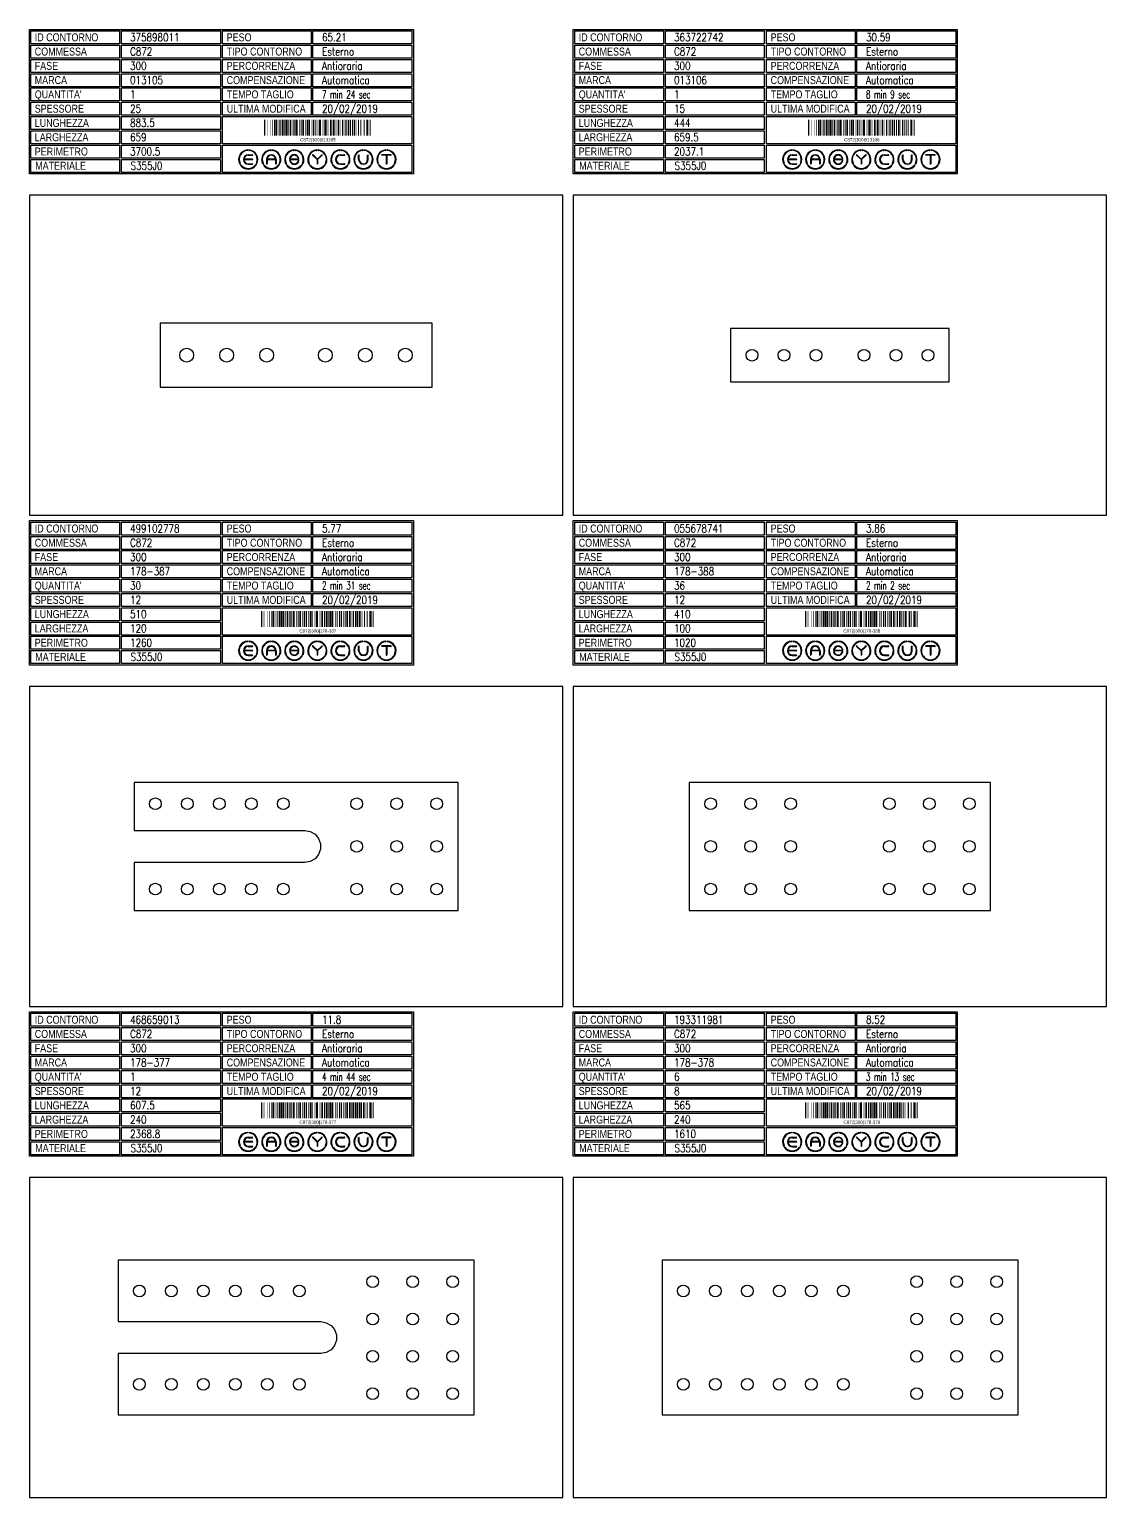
# Model space of a CAD drawing. Header units: millimetres. Extents: x 10000 to 55964, y 10000 to 31380.
# Drawn here: x 18160 to 20180, y 12602 to 15355 of the extents above; entities that cross this region are included whole.
import ezdxf
from ezdxf.enums import TextEntityAlignment as Align

# ---------------------------------------------------------------- set-up
doc = ezdxf.new("R2010")
doc.units = ezdxf.units.MM
doc.styles.add('EasyCutStyle', font='romans.shx', dxfattribs={"width": 0.8})
doc.styles.add('EasyCutStyle1', font='arial.ttf', dxfattribs={"width": 0.8})
doc.styles.get("Standard").update_dxf_attribs({"font": 'arial.ttf'})

# ---------------------------------------------------------------- blocks, each defined once
blk = doc.blocks.new('BlockShape01')
at = {"color": 253}
blk.add_lwpolyline([(0, 0), (720, 0), (720, -271), (0, -271)], close=True, dxfattribs=at)
at = {"color": 2}
for points in [[(3, -2.9), (169.3, -2.9), (169.3, -27.3), (3, -27.3)], [(3, -2.9), (169.3, -2.9), (169.3, -27.3), (3, -27.3)], [(361.9, -2.9), (528.3, -2.9), (528.3, -27.3), (361.9, -27.3)], [(3, -29.6), (169.3, -29.6), (169.3, -54), (3, -54)], [(361.9, -29.6), (528.3, -29.6), (528.3, -54), (361.9, -54)], [(3, -56.4), (169.3, -56.4), (169.3, -80.8), (3, -80.8)], [(361.9, -56.4), (528.3, -56.4), (528.3, -80.8), (361.9, -80.8)], [(3, -83.1), (169.3, -83.1), (169.3, -107.6), (3, -107.6)], [(3, -109.9), (169.3, -109.9), (169.3, -134.3), (3, -134.3)], [(361.9, -83.1), (528.3, -83.1), (528.3, -107.6), (361.9, -107.6)], [(361.9, -109.9), (528.3, -109.9), (528.3, -134.3), (361.9, -134.3)], [(3, -136.7), (169.3, -136.7), (169.3, -161.1), (3, -161.1)], [(361.9, -136.7), (528.3, -136.7), (528.3, -161.1), (361.9, -161.1)], [(3, -163.4), (169.3, -163.4), (169.3, -187.9), (3, -187.9)], [(3, -190.2), (169.3, -190.2), (169.3, -214.6), (3, -214.6)], [(3, -217), (169.3, -217), (169.3, -241.4), (3, -241.4)], [(3, -243.7), (169.3, -243.7), (169.3, -268.1), (3, -268.1)]]:
    blk.add_lwpolyline(points, close=True, dxfattribs=at)
at = {"color": 1}
for points in [[(172.7, -2.9), (358.1, -2.9), (358.1, -27.3), (172.7, -27.3)], [(531.6, -2.9), (717, -2.9), (717, -27.3), (531.6, -27.3)], [(172.7, -29.6), (358.1, -29.6), (358.1, -54), (172.7, -54)], [(531.6, -29.6), (717, -29.6), (717, -54), (531.6, -54)], [(172.7, -56.4), (358.1, -56.4), (358.1, -80.8), (172.7, -80.8)], [(531.6, -56.4), (717, -56.4), (717, -80.8), (531.6, -80.8)], [(172.7, -83.1), (358.1, -83.1), (358.1, -107.6), (172.7, -107.6)], [(172.7, -109.9), (358.1, -109.9), (358.1, -134.3), (172.7, -134.3)], [(531.6, -83.1), (717, -83.1), (717, -107.6), (531.6, -107.6)], [(531.6, -109.9), (717, -109.9), (717, -134.3), (531.6, -134.3)], [(172.7, -136.7), (358.1, -136.7), (358.1, -161.1), (172.7, -161.1)], [(531.6, -136.7), (717, -136.7), (717, -161.1), (531.6, -161.1)], [(172.7, -163.4), (358.1, -163.4), (358.1, -187.9), (172.7, -187.9)], [(361.9, -163.4), (717, -163.4), (717, -214.6), (361.9, -214.6)], [(172.7, -190.2), (358.1, -190.2), (358.1, -214.6), (172.7, -214.6)], [(172.7, -217), (358.1, -217), (358.1, -241.4), (172.7, -241.4)], [(361.9, -217), (717, -217), (717, -268.1), (361.9, -268.1)], [(172.7, -243.7), (358.1, -243.7), (358.1, -268.1), (172.7, -268.1)]]:
    blk.add_lwpolyline(points, close=True, dxfattribs=at)
at = {"color": 161, "style": 'EasyCutStyle1', "width": 0.8}
for s, p in [('ID CONTORNO', (10.1, -22.4)), ('PESO', (370, -22.4)), ('COMMESSA', (10.1, -49.1)), ('TIPO CONTORNO', (370, -49.1)), ('FASE', (10.1, -75.9)), ('PERCORRENZA', (370, -75.9)), ('MARCA', (10.1, -102.6)), ('COMPENSAZIONE', (370, -102.6)), ("QUANTITA'", (10.1, -129.4)), ('TEMPO TAGLIO', (370, -129.4)), ('SPESSORE', (10.1, -156.2)), ('ULTIMA MODIFICA', (370, -156.2)), ('LUNGHEZZA', (10.1, -182.9)), ('LARGHEZZA', (10.1, -209.7)), ('PERIMETRO', (10.1, -236.5)), ('MATERIALE', (11, -263.2))]:
    blk.add_text(s, height=15, dxfattribs=at).set_placement(p)
at = {"style": 'EasyCutStyle'}
for tag, p, width in [('IDSHAPE', (188.9, -22.4), 0.8), ('WEIGTHSHAPE', (548.8, -22.4), 0.8), ('ORDERSHAPE', (188.9, -49.1), 0.8), ('TYPESHAPE', (548.8, -49.1), 0.8), ('PHASESHAPE', (188.9, -75.9), 0.8), ('JOUSHAPE', (548.8, -75.9), 0.8), ('MKSHAPE', (188.9, -102.6), 0.8), ('COMPSHAPE', (548.8, -102.6), 0.8), ('QTASHAPE', (188.9, -129.4), 0.8), ('TIMECUTSHAPE', (548.8, -129.4), 0.65), ('TKSHAPE', (188.9, -156.2), 0.8), ('LASTMODIFYSHAPE', (548.8, -156.2), 0.8), ('LENGTHSHAPE', (188.9, -182.9), 0.8), ('HEIGHTSHAPE', (188.9, -209.7), 0.8), ('PERIMETERSHAPE', (188.9, -236.5), 0.8), ('MATSHAPE', (189.8, -263.2), 0.8)]:
    blk.add_attdef(tag, p, '', height=15, dxfattribs=dict(at, width=width))
blk = doc.blocks.new('Logo')
for color, points in [(140, [(-144.9, -7.2, -1), (-145.9, -7.6, -0.520567), (-131.2, 17.9, -1), (-131.1, 16.9, 0.520567)]), (256, [(-121.7, 0.5), (-137.5, 0.5, -0.394366), (-129.6, 7.9), (-121.7, 7.9, 1), (-121.7, 9), (-129.6, 9, 1), (-129.6, -9), (-121.7, -9, 1), (-121.7, -7.9), (-129.6, -7.9, -0.394366), (-137.5, -0.5), (-121.7, -0.5, 1)]), (140, [(-114.3, -7.2, 1), (-113.3, -7.6, 0.520567), (-128, 17.9, 0.916853), (-128.2, 16.9, 0.043377), (-128.1, 16.9, -0.520567)]), (140, [(-101.7, -7.2, -1), (-102.7, -7.6, -0.520567), (-88, 17.9, -1), (-87.9, 16.9, 0.520567)]), (140, [(-71.1, -7.2, 1), (-70.1, -7.6, 0.520567), (-84.8, 17.9, 1), (-84.9, 16.9, -0.520567)]), (140, [(-58.5, -7.2, -1), (-59.5, -7.6, -0.520567), (-44.8, 17.9, -1), (-44.7, 16.9, 0.520567)]), (256, [(-36.6, -0.5, -0.486114), (-35.5, -1.9, -0.776377), (-50.9, -2, 1), (-51.9, -2.3, 0.776377), (-34.5, -2.1, 0.486114), (-36.6, 0.5), (-49.8, 0.5, -0.486114), (-50.9, 1.9, -0.776377), (-35.5, 2, 1), (-34.5, 2.3, 0.776377), (-51.9, 2.1, 0.486114), (-49.8, -0.5)]), (140, [(-27.9, -7.2, 1), (-26.9, -7.6, 0.520567), (-41.6, 17.9, 1), (-41.7, 16.9, -0.520567)]), (140, [(-15.3, -7.2, -1), (-16.3, -7.6, -0.520567), (-1.6, 17.9, -1), (-1.5, 16.9, 0.520567)]), (256, [(0, 0.8), (-8.1, 8.8, 1), (-8.8, 8.1), (-0.5, -0.2), (-0.5, -7.9, 1), (0.5, -7.9), (0.5, -0.2), (8.8, 8.1, 1), (8.1, 8.8)]), (140, [(15.3, -7.2, 1), (16.3, -7.6, 0.520567), (1.6, 17.9, 1), (1.5, 16.9, -0.520567)]), (140, [(27.9, -7.2, -1), (26.9, -7.6, -0.520567), (41.6, 17.9, -1), (41.7, 16.9, 0.520567)]), (256, [(43.2, -9), (51.1, -9, 1), (51.1, -7.9), (43.2, -7.9, -1), (43.2, 7.9), (51.1, 7.9, 1), (51.1, 9), (43.2, 9, 1)]), (140, [(58.5, -7.2, 1), (59.5, -7.6, 0.520567), (44.8, 17.9, 1), (44.7, 16.9, -0.520567)]), (140, [(71.1, -7.2, -1), (70.1, -7.6, -0.520567), (84.8, 17.9, -1), (84.9, 16.9, 0.520567)]), (256, [(78.5, 0), (78.5, 7.9, 1), (77.4, 7.9), (77.4, 0, 1), (95.4, 0), (95.4, 7.9, 1), (94.3, 7.9), (94.3, 0, -1)]), (140, [(101.7, -7.2, 1), (102.7, -7.6, 0.520567), (88, 17.9, 1), (87.9, 16.9, -0.520567)]), (140, [(114.3, -7.2, -1), (113.3, -7.6, -0.520567), (128, 17.9, -1), (128.1, 16.9, 0.520567)]), (256, [(121.1, 9, 1), (121.1, 7.9), (129.1, 7.9), (129.1, -7.9, 1), (130.1, -7.9), (130.1, 7.9), (138.1, 7.9, 1), (138.1, 9)]), (140, [(144.9, -7.2, 1), (145.9, -7.6, 0.520567), (131.2, 17.9, 1), (131.1, 16.9, -0.520567)]), (140, [(-114.9, -10.3, 1), (-115.7, -9.7, -0.520567), (-143.5, -9.7, 1), (-144.3, -10.3, 0.520567)]), (140, [(-71.7, -10.3, 1), (-72.5, -9.7, -0.520567), (-100.3, -9.7, 1), (-101.1, -10.3, 0.520567)]), (140, [(-28.5, -10.3, 1), (-29.3, -9.7, -0.520567), (-57.1, -9.7, 1), (-57.9, -10.3, 0.520567)]), (140, [(14.7, -10.3, 1), (13.9, -9.7, -0.520567), (-13.9, -9.7, 1), (-14.7, -10.3, 0.520567)]), (140, [(57.9, -10.3, 1), (57.1, -9.7, -0.520567), (29.3, -9.7, 1), (28.5, -10.3, 0.520567)]), (140, [(101.1, -10.3, 1), (100.3, -9.7, -0.520567), (72.5, -9.7, 1), (71.7, -10.3, 0.520567)]), (140, [(144.3, -10.3, 1), (143.5, -9.7, -0.520567), (115.7, -9.7, 1), (114.9, -10.3, 0.520567)])]:
    blk.add_hatch(color=color).paths.add_polyline_path(points)
h = blk.add_hatch(color=256)
h.paths.add_polyline_path([(-78.5, -0.5), (-78.5, -7.9, 1), (-77.4, -7.9), (-77.4, 0, 1), (-95.4, 0), (-95.4, -7.9, 1), (-94.3, -7.9), (-94.3, -0.5)])
h.paths.add_polyline_path([(-94.3, 0.5, -0.933992), (-78.5, 0.5)], flags=16)
for p, q in [((-121.7, 0.5), (-137.5, 0.5)), ((-129.6, 9), (-121.7, 9)), ((-129.6, 7.9), (-121.7, 7.9)), ((-95.4, 0), (-95.4, -7.9)), ((-78.5, 0.5), (-94.3, 0.5)), ((-77.4, 0), (-77.4, -7.9)), ((-36.6, 0.5), (-49.8, 0.5)), ((-0.5, -0.2), (-8.8, 8.1)), ((0, 0.8), (-8.1, 8.8)), ((0, 0.8), (8.1, 8.8)), ((0.5, -0.2), (8.8, 8.1)), ((43.2, 9), (51.1, 9)), ((43.2, 7.9), (51.1, 7.9)), ((77.4, 0), (77.4, 7.9)), ((78.5, 0), (78.5, 7.9)), ((94.3, 0), (94.3, 7.9)), ((95.4, 0), (95.4, 7.9)), ((138.1, 9), (121.1, 9)), ((129.1, 7.9), (121.1, 7.9)), ((129.1, 7.9), (129.1, -7.9)), ((130.1, 7.9), (130.1, -7.9)), ((138.1, 7.9), (130.1, 7.9)), ((-121.7, -0.5), (-137.5, -0.5)), ((-129.6, -7.9), (-121.7, -7.9)), ((-129.6, -9), (-121.7, -9)), ((-94.3, -0.5), (-94.3, -7.9)), ((-78.5, -0.5), (-94.3, -0.5)), ((-78.5, -0.5), (-78.5, -7.9)), ((-36.6, -0.5), (-49.8, -0.5)), ((-0.5, -0.2), (-0.5, -7.9)), ((0.5, -0.2), (0.5, -7.9)), ((43.2, -7.9), (51.1, -7.9)), ((43.2, -9), (51.1, -9))]:
    blk.add_line(p, q)
at = {"color": 140}
for centre, radius, start, end in [((-129.6, 0), 18, 95, 205), ((-129.6, 0), 16.9, 95, 205), ((-131.1, 17.4), 0.54, 275, 95), ((-128.1, 17.4), 0.54, 85, 265), ((-129.6, 0), 16.9, 335, 85), ((-129.6, 0), 18, 335, 85), ((-86.4, 0), 18, 95, 205), ((-86.4, 0), 16.9, 95, 205), ((-87.9, 17.4), 0.54, 275, 95), ((-84.9, 17.4), 0.54, 85, 265), ((-86.4, 0), 16.9, 335, 85), ((-86.4, 0), 18, 335, 85), ((-43.2, 0), 18, 95, 205), ((-43.2, 0), 16.9, 95, 205), ((-44.7, 17.4), 0.54, 275, 95), ((-41.7, 17.4), 0.54, 85, 265), ((-43.2, 0), 16.9, 335, 85), ((-43.2, 0), 18, 335, 85), ((0, 0), 18, 95, 205), ((0, 0), 16.9, 95, 205), ((-1.5, 17.4), 0.54, 275, 95), ((1.5, 17.4), 0.54, 85, 265), ((0, 0), 16.9, 335, 85), ((0, 0), 18, 335, 85), ((43.2, 0), 18, 95, 205), ((43.2, 0), 16.9, 95, 205), ((41.7, 17.4), 0.54, 275, 95), ((44.7, 17.4), 0.54, 85, 265), ((43.2, 0), 16.9, 335, 85), ((43.2, 0), 18, 335, 85), ((86.4, 0), 18, 95, 205), ((86.4, 0), 16.9, 95, 205), ((84.9, 17.4), 0.54, 275, 95), ((87.9, 17.4), 0.54, 85, 265), ((86.4, 0), 16.9, 335, 85), ((86.4, 0), 18, 335, 85), ((129.6, 0), 18, 95, 205), ((129.6, 0), 16.9, 95, 205), ((128.1, 17.4), 0.54, 275, 95), ((131.1, 17.4), 0.54, 85, 265), ((129.6, 0), 16.9, 335, 85), ((129.6, 0), 18, 335, 85), ((-145.4, -7.4), 0.54, 205, 25), ((-143.9, -10), 0.54, 35, 215), ((-129.6, 0), 18, 215, 325), ((-129.6, 0), 16.9, 215, 325), ((-115.3, -10), 0.54, 325, 145), ((-113.8, -7.4), 0.54, 155, 335), ((-102.2, -7.4), 0.54, 205, 25), ((-100.7, -10), 0.54, 35, 215), ((-86.4, 0), 18, 215, 325), ((-86.4, 0), 16.9, 215, 325), ((-72.1, -10), 0.54, 325, 145), ((-70.6, -7.4), 0.54, 155, 335), ((-59, -7.4), 0.54, 205, 25), ((-57.5, -10), 0.54, 35, 215), ((-43.2, 0), 18, 215, 325), ((-43.2, 0), 16.9, 215, 325), ((-28.9, -10), 0.54, 325, 145), ((-27.4, -7.4), 0.54, 155, 335), ((-15.8, -7.4), 0.54, 205, 25), ((-14.3, -10), 0.54, 35, 215), ((0, 0), 18, 215, 325), ((0, 0), 16.9, 215, 325), ((14.3, -10), 0.54, 325, 145), ((15.8, -7.4), 0.54, 155, 335), ((27.4, -7.4), 0.54, 205, 25), ((28.9, -10), 0.54, 35, 215), ((43.2, 0), 18, 215, 325), ((43.2, 0), 16.9, 215, 325), ((57.5, -10), 0.54, 325, 145), ((59, -7.4), 0.54, 155, 335), ((70.6, -7.4), 0.54, 205, 25), ((72.1, -10), 0.54, 35, 215), ((86.4, 0), 18, 215, 325), ((86.4, 0), 16.9, 215, 325), ((100.7, -10), 0.54, 325, 145), ((102.2, -7.4), 0.54, 155, 335), ((113.8, -7.4), 0.54, 205, 25), ((115.3, -10), 0.54, 35, 215), ((129.6, 0), 18, 215, 325), ((129.6, 0), 16.9, 215, 325), ((143.9, -10), 0.54, 325, 145), ((145.4, -7.4), 0.54, 155, 335)]:
    blk.add_arc(centre, radius, start, end, dxfattribs=at)
for centre, radius, start, end in [((-129.6, 0), 9, 90, 270), ((-129.6, 0), 7.92, 90, 176.0904), ((-121.7, 8.5), 0.54, 270, 90), ((-121.7, 0), 0.54, 270, 90), ((-86.4, 0), 9, 0, 180), ((-86.4, 0), 7.92, 3.9096, 176.0904), ((-49.8, 1.6), 2.16, 166.2998, 270), ((-43.2, 0), 9, 15, 166.2998), ((-43.2, 0), 7.92, 15, 166.2998), ((-49.8, 1.6), 1.08, 166.2998, 270), ((-36.6, -1.6), 2.16, 346.2998, 90), ((-35, 2.2), 0.54, 195, 15), ((-8.5, 8.5), 0.54, 45, 225), ((8.5, 8.5), 0.54, 315, 135), ((43.2, 0), 9, 90, 270), ((43.2, 0), 7.92, 90, 270), ((51.1, 8.5), 0.54, 270, 90), ((77.9, 7.9), 0.54, 0, 180), ((86.4, 0), 9, 180, 0), ((86.4, 0), 7.92, 180, 0), ((94.9, 7.9), 0.54, 0, 180), ((121.1, 8.5), 0.54, 90, 270), ((138.1, 8.5), 0.54, 270, 90), ((-129.6, 0), 7.92, 183.9096, 270), ((-121.7, -8.5), 0.54, 270, 90), ((-94.9, -7.9), 0.54, 180, 0), ((-77.9, -7.9), 0.54, 180, 0), ((-51.4, -2.2), 0.54, 15, 195), ((-43.2, 0), 9, 195, 346.2998), ((-43.2, 0), 7.92, 195, 346.2998), ((-36.6, -1.6), 1.08, 346.2998, 90), ((0, -7.9), 0.54, 180, 0), ((51.1, -8.5), 0.54, 270, 90), ((129.6, -7.9), 0.54, 180, 0)]:
    blk.add_arc(centre, radius, start, end)
blk = doc.blocks.new('468659013_128', base_point=(343.75, -400))
at = {"linetype": 'Continuous'}
for points, const_width in [([(344.75, -400), (344.75, -370)], 2), ([(347.25, -400), (347.25, -370)], 1), ([(350.25, -400), (350.25, -370)], 1), ([(355.25, -400), (355.25, -370)], 1), ([(359.25, -400), (359.25, -370)], 1), ([(363.75, -400), (363.75, -370)], 2), ([(367.25, -400), (367.25, -370)], 3), ([(370.25, -400), (370.25, -370)], 1), ([(373.75, -400), (373.75, -370)], 2), ([(378.25, -400), (378.25, -370)], 3), ([(381.75, -400), (381.75, -370)], 2), ([(385.25, -400), (385.25, -370)], 3), ([(388.75, -400), (388.75, -370)], 2), ([(393.25, -400), (393.25, -370)], 3), ([(397.25, -400), (397.25, -370)], 1), ([(399.25, -400), (399.25, -370)], 1), ([(401.25, -400), (401.25, -370)], 1), ([(404.75, -400), (404.75, -370)], 4), ([(410.75, -400), (410.75, -370)], 2), ([(414.25, -400), (414.25, -370)], 1), ([(417.25, -400), (417.25, -370)], 3), ([(421.25, -400), (421.25, -370)], 1), ([(425.25, -400), (425.25, -370)], 3), ([(428.75, -400), (428.75, -370)], 2), ([(432.25, -400), (432.25, -370)], 1), ([(436.25, -400), (436.25, -370)], 3), ([(439.75, -400), (439.75, -370)], 2), ([(443.25, -400), (443.25, -370)], 1), ([(445.25, -400), (445.25, -370)], 1), ([(448.75, -400), (448.75, -370)], 4), ([(454.25, -400), (454.25, -370)], 1), ([(458.25, -400), (458.25, -370)], 3), ([(462.75, -400), (462.75, -370)], 2), ([(466.25, -400), (466.25, -370)], 3), ([(469.75, -400), (469.75, -370)], 2), ([(473.25, -400), (473.25, -370)], 3), ([(477.25, -400), (477.25, -370)], 3), ([(480.25, -400), (480.25, -370)], 1), ([(483.75, -400), (483.75, -370)], 2), ([(487.25, -400), (487.25, -370)], 1), ([(490.75, -400), (490.75, -370)], 2), ([(494.25, -400), (494.25, -370)], 3), ([(498.75, -400), (498.75, -370)], 2), ([(502.25, -400), (502.25, -370)], 1), ([(505.25, -400), (505.25, -370)], 3), ([(510.25, -400), (510.25, -370)], 3), ([(513.75, -400), (513.75, -370)], 2), ([(517.25, -400), (517.25, -370)], 3), ([(521.25, -400), (521.25, -370)], 3), ([(524.75, -400), (524.75, -370)], 2), ([(528.25, -400), (528.25, -370)], 3), ([(531.75, -400), (531.75, -370)], 2), ([(536.25, -400), (536.25, -370)], 3), ([(540.25, -400), (540.25, -370)], 1), ([(542.75, -400), (542.75, -370)], 2), ([(548.25, -400), (548.25, -370)], 3), ([(551.25, -400), (551.25, -370)], 1), ([(553.75, -400), (553.75, -370)], 2)]:
    blk.add_lwpolyline(points, dxfattribs=dict(at, const_width=const_width))
blk.add_text('C872|300|178-377', height=6).set_placement((450.25, -410.5), align=Align.CENTER)
blk = doc.blocks.new('193311981_128', base_point=(322.5, -400))
at = {"linetype": 'Continuous'}
for points, const_width in [([(323.5, -400), (323.5, -370)], 2), ([(326, -400), (326, -370)], 1), ([(329, -400), (329, -370)], 1), ([(334, -400), (334, -370)], 1), ([(338, -400), (338, -370)], 1), ([(342.5, -400), (342.5, -370)], 2), ([(346, -400), (346, -370)], 3), ([(349, -400), (349, -370)], 1), ([(352.5, -400), (352.5, -370)], 2), ([(357, -400), (357, -370)], 3), ([(360.5, -400), (360.5, -370)], 2), ([(364, -400), (364, -370)], 3), ([(367.5, -400), (367.5, -370)], 2), ([(372, -400), (372, -370)], 3), ([(376, -400), (376, -370)], 1), ([(378, -400), (378, -370)], 1), ([(380, -400), (380, -370)], 1), ([(383.5, -400), (383.5, -370)], 4), ([(389.5, -400), (389.5, -370)], 2), ([(393, -400), (393, -370)], 1), ([(396, -400), (396, -370)], 3), ([(400, -400), (400, -370)], 1), ([(404, -400), (404, -370)], 3), ([(407.5, -400), (407.5, -370)], 2), ([(411, -400), (411, -370)], 1), ([(415, -400), (415, -370)], 3), ([(418.5, -400), (418.5, -370)], 2), ([(422, -400), (422, -370)], 1), ([(424, -400), (424, -370)], 1), ([(427.5, -400), (427.5, -370)], 4), ([(433, -400), (433, -370)], 1), ([(437, -400), (437, -370)], 3), ([(441.5, -400), (441.5, -370)], 2), ([(445, -400), (445, -370)], 3), ([(448.5, -400), (448.5, -370)], 2), ([(452, -400), (452, -370)], 3), ([(456, -400), (456, -370)], 3), ([(459, -400), (459, -370)], 1), ([(462.5, -400), (462.5, -370)], 2), ([(466, -400), (466, -370)], 1), ([(469.5, -400), (469.5, -370)], 2), ([(473, -400), (473, -370)], 3), ([(477.5, -400), (477.5, -370)], 2), ([(481, -400), (481, -370)], 1), ([(484, -400), (484, -370)], 3), ([(489, -400), (489, -370)], 3), ([(492.5, -400), (492.5, -370)], 2), ([(496, -400), (496, -370)], 3), ([(500, -400), (500, -370)], 3), ([(503, -400), (503, -370)], 1), ([(506.5, -400), (506.5, -370)], 2), ([(510, -400), (510, -370)], 1), ([(514, -400), (514, -370)], 1), ([(516.5, -400), (516.5, -370)], 2), ([(521.5, -400), (521.5, -370)], 2), ([(527, -400), (527, -370)], 3), ([(530, -400), (530, -370)], 1), ([(532.5, -400), (532.5, -370)], 2)]:
    blk.add_lwpolyline(points, dxfattribs=dict(at, const_width=const_width))
blk.add_text('C872|300|178-378', height=6).set_placement((429, -410.5), align=Align.CENTER)
blk = doc.blocks.new('499102778_128', base_point=(295, -460))
at = {"linetype": 'Continuous'}
for points, const_width in [([(296, -460), (296, -430)], 2), ([(298.5, -460), (298.5, -430)], 1), ([(301.5, -460), (301.5, -430)], 1), ([(306.5, -460), (306.5, -430)], 1), ([(310.5, -460), (310.5, -430)], 1), ([(315, -460), (315, -430)], 2), ([(318.5, -460), (318.5, -430)], 3), ([(321.5, -460), (321.5, -430)], 1), ([(325, -460), (325, -430)], 2), ([(329.5, -460), (329.5, -430)], 3), ([(333, -460), (333, -430)], 2), ([(336.5, -460), (336.5, -430)], 3), ([(340, -460), (340, -430)], 2), ([(344.5, -460), (344.5, -430)], 3), ([(348.5, -460), (348.5, -430)], 1), ([(350.5, -460), (350.5, -430)], 1), ([(352.5, -460), (352.5, -430)], 1), ([(356, -460), (356, -430)], 4), ([(362, -460), (362, -430)], 2), ([(365.5, -460), (365.5, -430)], 1), ([(368.5, -460), (368.5, -430)], 3), ([(372.5, -460), (372.5, -430)], 1), ([(376.5, -460), (376.5, -430)], 3), ([(380, -460), (380, -430)], 2), ([(383.5, -460), (383.5, -430)], 1), ([(387.5, -460), (387.5, -430)], 3), ([(391, -460), (391, -430)], 2), ([(394.5, -460), (394.5, -430)], 1), ([(396.5, -460), (396.5, -430)], 1), ([(400, -460), (400, -430)], 4), ([(405.5, -460), (405.5, -430)], 1), ([(409.5, -460), (409.5, -430)], 3), ([(414, -460), (414, -430)], 2), ([(417.5, -460), (417.5, -430)], 3), ([(421, -460), (421, -430)], 2), ([(424.5, -460), (424.5, -430)], 3), ([(428.5, -460), (428.5, -430)], 3), ([(431.5, -460), (431.5, -430)], 1), ([(435, -460), (435, -430)], 2), ([(438.5, -460), (438.5, -430)], 1), ([(442, -460), (442, -430)], 2), ([(445.5, -460), (445.5, -430)], 3), ([(450, -460), (450, -430)], 2), ([(453.5, -460), (453.5, -430)], 1), ([(456.5, -460), (456.5, -430)], 3), ([(461.5, -460), (461.5, -430)], 3), ([(464.5, -460), (464.5, -430)], 1), ([(468, -460), (468, -430)], 2), ([(472.5, -460), (472.5, -430)], 3), ([(476, -460), (476, -430)], 2), ([(479.5, -460), (479.5, -430)], 3), ([(482.5, -460), (482.5, -430)], 1), ([(484.5, -460), (484.5, -430)], 1), ([(489, -460), (489, -430)], 2), ([(494, -460), (494, -430)], 2), ([(499.5, -460), (499.5, -430)], 3), ([(502.5, -460), (502.5, -430)], 1), ([(505, -460), (505, -430)], 2)]:
    blk.add_lwpolyline(points, dxfattribs=dict(at, const_width=const_width))
blk.add_text('C872|300|178-387', height=6).set_placement((401.5, -470.5), align=Align.CENTER)
blk = doc.blocks.new('055678741_128', base_point=(245, -470))
at = {"linetype": 'Continuous'}
for points, const_width in [([(246, -470), (246, -440)], 2), ([(248.5, -470), (248.5, -440)], 1), ([(251.5, -470), (251.5, -440)], 1), ([(256.5, -470), (256.5, -440)], 1), ([(260.5, -470), (260.5, -440)], 1), ([(265, -470), (265, -440)], 2), ([(268.5, -470), (268.5, -440)], 3), ([(271.5, -470), (271.5, -440)], 1), ([(275, -470), (275, -440)], 2), ([(279.5, -470), (279.5, -440)], 3), ([(283, -470), (283, -440)], 2), ([(286.5, -470), (286.5, -440)], 3), ([(290, -470), (290, -440)], 2), ([(294.5, -470), (294.5, -440)], 3), ([(298.5, -470), (298.5, -440)], 1), ([(300.5, -470), (300.5, -440)], 1), ([(302.5, -470), (302.5, -440)], 1), ([(306, -470), (306, -440)], 4), ([(312, -470), (312, -440)], 2), ([(315.5, -470), (315.5, -440)], 1), ([(318.5, -470), (318.5, -440)], 3), ([(322.5, -470), (322.5, -440)], 1), ([(326.5, -470), (326.5, -440)], 3), ([(330, -470), (330, -440)], 2), ([(333.5, -470), (333.5, -440)], 1), ([(337.5, -470), (337.5, -440)], 3), ([(341, -470), (341, -440)], 2), ([(344.5, -470), (344.5, -440)], 1), ([(346.5, -470), (346.5, -440)], 1), ([(350, -470), (350, -440)], 4), ([(355.5, -470), (355.5, -440)], 1), ([(359.5, -470), (359.5, -440)], 3), ([(364, -470), (364, -440)], 2), ([(367.5, -470), (367.5, -440)], 3), ([(371, -470), (371, -440)], 2), ([(374.5, -470), (374.5, -440)], 3), ([(378.5, -470), (378.5, -440)], 3), ([(381.5, -470), (381.5, -440)], 1), ([(385, -470), (385, -440)], 2), ([(388.5, -470), (388.5, -440)], 1), ([(392, -470), (392, -440)], 2), ([(395.5, -470), (395.5, -440)], 3), ([(400, -470), (400, -440)], 2), ([(403.5, -470), (403.5, -440)], 1), ([(406.5, -470), (406.5, -440)], 3), ([(411.5, -470), (411.5, -440)], 3), ([(414.5, -470), (414.5, -440)], 1), ([(418, -470), (418, -440)], 2), ([(422.5, -470), (422.5, -440)], 3), ([(425.5, -470), (425.5, -440)], 1), ([(429, -470), (429, -440)], 2), ([(433, -470), (433, -440)], 2), ([(435.5, -470), (435.5, -440)], 1), ([(440.5, -470), (440.5, -440)], 3), ([(444, -470), (444, -440)], 2), ([(449.5, -470), (449.5, -440)], 3), ([(452.5, -470), (452.5, -440)], 1), ([(455, -470), (455, -440)], 2)]:
    blk.add_lwpolyline(points, dxfattribs=dict(at, const_width=const_width))
blk.add_text('C872|300|178-388', height=6).set_placement((351.5, -480.5), align=Align.CENTER)
blk = doc.blocks.new('375898011_128', base_point=(481.75, -390.5))
at = {"linetype": 'Continuous'}
for points, const_width in [([(482.75, -390.5), (482.75, -360.5)], 2), ([(485.25, -390.5), (485.25, -360.5)], 1), ([(488.25, -390.5), (488.25, -360.5)], 1), ([(493.25, -390.5), (493.25, -360.5)], 1), ([(497.25, -390.5), (497.25, -360.5)], 1), ([(501.75, -390.5), (501.75, -360.5)], 2), ([(505.25, -390.5), (505.25, -360.5)], 3), ([(508.25, -390.5), (508.25, -360.5)], 1), ([(511.75, -390.5), (511.75, -360.5)], 2), ([(516.25, -390.5), (516.25, -360.5)], 3), ([(519.75, -390.5), (519.75, -360.5)], 2), ([(523.25, -390.5), (523.25, -360.5)], 3), ([(526.75, -390.5), (526.75, -360.5)], 2), ([(531.25, -390.5), (531.25, -360.5)], 3), ([(535.25, -390.5), (535.25, -360.5)], 1), ([(537.25, -390.5), (537.25, -360.5)], 1), ([(539.25, -390.5), (539.25, -360.5)], 1), ([(542.75, -390.5), (542.75, -360.5)], 4), ([(548.75, -390.5), (548.75, -360.5)], 2), ([(552.25, -390.5), (552.25, -360.5)], 1), ([(555.25, -390.5), (555.25, -360.5)], 3), ([(559.25, -390.5), (559.25, -360.5)], 1), ([(563.25, -390.5), (563.25, -360.5)], 3), ([(566.75, -390.5), (566.75, -360.5)], 2), ([(570.25, -390.5), (570.25, -360.5)], 1), ([(574.25, -390.5), (574.25, -360.5)], 3), ([(577.75, -390.5), (577.75, -360.5)], 2), ([(581.25, -390.5), (581.25, -360.5)], 1), ([(583.25, -390.5), (583.25, -360.5)], 1), ([(586.75, -390.5), (586.75, -360.5)], 4), ([(592.25, -390.5), (592.25, -360.5)], 1), ([(596.25, -390.5), (596.25, -360.5)], 3), ([(599.75, -390.5), (599.75, -360.5)], 2), ([(603.25, -390.5), (603.25, -360.5)], 1), ([(607.25, -390.5), (607.25, -360.5)], 3), ([(611.75, -390.5), (611.75, -360.5)], 2), ([(614.75, -390.5), (614.75, -360.5)], 2), ([(618.25, -390.5), (618.25, -360.5)], 1), ([(621.25, -390.5), (621.25, -360.5)], 3), ([(625.25, -390.5), (625.25, -360.5)], 1), ([(629.25, -390.5), (629.25, -360.5)], 3), ([(633.75, -390.5), (633.75, -360.5)], 2), ([(636.25, -390.5), (636.25, -360.5)], 1), ([(640.25, -390.5), (640.25, -360.5)], 3), ([(643.75, -390.5), (643.75, -360.5)], 2), ([(647.75, -390.5), (647.75, -360.5)], 2), ([(651.25, -390.5), (651.25, -360.5)], 3), ([(655.25, -390.5), (655.25, -360.5)], 1), ([(658.75, -390.5), (658.75, -360.5)], 2), ([(662.25, -390.5), (662.25, -360.5)], 1), ([(665.25, -390.5), (665.25, -360.5)], 1), ([(669.75, -390.5), (669.75, -360.5)], 2), ([(675.25, -390.5), (675.25, -360.5)], 3), ([(678.25, -390.5), (678.25, -360.5)], 1), ([(680.75, -390.5), (680.75, -360.5)], 2)]:
    blk.add_lwpolyline(points, dxfattribs=dict(at, const_width=const_width))
blk.add_text('C872|300|013105', height=6).set_placement((582.75, -401), align=Align.CENTER)
blk = doc.blocks.new('363722742_128', base_point=(262, -390.25))
at = {"linetype": 'Continuous'}
for points, const_width in [([(263, -390.25), (263, -360.25)], 2), ([(265.5, -390.25), (265.5, -360.25)], 1), ([(268.5, -390.25), (268.5, -360.25)], 1), ([(273.5, -390.25), (273.5, -360.25)], 1), ([(277.5, -390.25), (277.5, -360.25)], 1), ([(282, -390.25), (282, -360.25)], 2), ([(285.5, -390.25), (285.5, -360.25)], 3), ([(288.5, -390.25), (288.5, -360.25)], 1), ([(292, -390.25), (292, -360.25)], 2), ([(296.5, -390.25), (296.5, -360.25)], 3), ([(300, -390.25), (300, -360.25)], 2), ([(303.5, -390.25), (303.5, -360.25)], 3), ([(307, -390.25), (307, -360.25)], 2), ([(311.5, -390.25), (311.5, -360.25)], 3), ([(315.5, -390.25), (315.5, -360.25)], 1), ([(317.5, -390.25), (317.5, -360.25)], 1), ([(319.5, -390.25), (319.5, -360.25)], 1), ([(323, -390.25), (323, -360.25)], 4), ([(329, -390.25), (329, -360.25)], 2), ([(332.5, -390.25), (332.5, -360.25)], 1), ([(335.5, -390.25), (335.5, -360.25)], 3), ([(339.5, -390.25), (339.5, -360.25)], 1), ([(343.5, -390.25), (343.5, -360.25)], 3), ([(347, -390.25), (347, -360.25)], 2), ([(350.5, -390.25), (350.5, -360.25)], 1), ([(354.5, -390.25), (354.5, -360.25)], 3), ([(358, -390.25), (358, -360.25)], 2), ([(361.5, -390.25), (361.5, -360.25)], 1), ([(363.5, -390.25), (363.5, -360.25)], 1), ([(367, -390.25), (367, -360.25)], 4), ([(372.5, -390.25), (372.5, -360.25)], 1), ([(376.5, -390.25), (376.5, -360.25)], 3), ([(380, -390.25), (380, -360.25)], 2), ([(383.5, -390.25), (383.5, -360.25)], 1), ([(387.5, -390.25), (387.5, -360.25)], 3), ([(392, -390.25), (392, -360.25)], 2), ([(395, -390.25), (395, -360.25)], 2), ([(398.5, -390.25), (398.5, -360.25)], 1), ([(401.5, -390.25), (401.5, -360.25)], 3), ([(405.5, -390.25), (405.5, -360.25)], 1), ([(409.5, -390.25), (409.5, -360.25)], 3), ([(414, -390.25), (414, -360.25)], 2), ([(416.5, -390.25), (416.5, -360.25)], 1), ([(420.5, -390.25), (420.5, -360.25)], 3), ([(424, -390.25), (424, -360.25)], 2), ([(428, -390.25), (428, -360.25)], 2), ([(432.5, -390.25), (432.5, -360.25)], 3), ([(435.5, -390.25), (435.5, -360.25)], 1), ([(439.5, -390.25), (439.5, -360.25)], 3), ([(442.5, -390.25), (442.5, -360.25)], 1), ([(446, -390.25), (446, -360.25)], 2), ([(450, -390.25), (450, -360.25)], 2), ([(455.5, -390.25), (455.5, -360.25)], 3), ([(458.5, -390.25), (458.5, -360.25)], 1), ([(461, -390.25), (461, -360.25)], 2)]:
    blk.add_lwpolyline(points, dxfattribs=dict(at, const_width=const_width))
blk.add_text('C872|300|013106', height=6).set_placement((363, -400.75), align=Align.CENTER)

msp = doc.modelspace()

# ---------------------------------------------------------------- linework, layer by layer
for p, q in [((19160, 15044), (18160, 15044)), ((18160, 15044), (18160, 14444)), ((19160, 14444), (19160, 15044)), ((20180, 15044), (19180, 15044)), ((19180, 15044), (19180, 14444)), ((20180, 14444), (20180, 15044)), ((18160, 14444), (19160, 14444)), ((19180, 14444), (20180, 14444)), ((19160, 14123), (18160, 14123)), ((18160, 14123), (18160, 13523)), ((19160, 13523), (19160, 14123)), ((20180, 14123), (19180, 14123)), ((19180, 14123), (19180, 13523)), ((20180, 13523), (20180, 14123)), ((18160, 13523), (19160, 13523)), ((19180, 13523), (20180, 13523)), ((19160, 13202), (18160, 13202)), ((18160, 13202), (18160, 12602)), ((19160, 12602), (19160, 13202)), ((20180, 13202), (19180, 13202)), ((19180, 13202), (19180, 12602)), ((20180, 12602), (20180, 13202)), ((18160, 12602), (19160, 12602)), ((19180, 12602), (20180, 12602))]:
    msp.add_line(p, q)
at = {"color": 2}
for points in [[(18405, 14684), (18915, 14684), (18915, 14804), (18405, 14804)], [(19475, 14694), (19885, 14694), (19885, 14794), (19475, 14794)], [(18356.3, 13703), (18963.8, 13703), (18963.8, 13943), (18356.3, 13943), (18356.3, 13853), (18676.3, 13853), (18686.8, 13851), (18695.8, 13846), (18702.3, 13838), (18705.8, 13828), (18705.8, 13818), (18702.3, 13808), (18695.8, 13800), (18686.8, 13795), (18676.3, 13793), (18356.3, 13793)], [(19397.5, 13703), (19962.5, 13703), (19962.5, 13943), (19397.5, 13943)], [(18326.3, 12757), (18993.8, 12757), (18993.8, 13047), (18326.3, 13047), (18326.3, 12932), (18706.3, 12932), (18716.8, 12930), (18725.8, 12925), (18732.3, 12917), (18735.8, 12907), (18735.8, 12897), (18732.3, 12887), (18725.8, 12879), (18716.8, 12874), (18706.3, 12872), (18326.3, 12872)], [(19346.3, 12757), (20013.8, 12757), (20013.8, 13047), (19346.3, 13047)]]:
    msp.add_lwpolyline(points, close=True, dxfattribs=at)
at = {"color": 4}
for centre, radius in [((18455, 14744), 13), ((18530, 14744), 13), ((18605, 14744), 13), ((18715, 14744), 13), ((18790, 14744), 13), ((18865, 14744), 13), ((19515, 14744), 11), ((19575, 14744), 11), ((19635, 14744), 11), ((19725, 14744), 11), ((19785, 14744), 11), ((19845, 14744), 11), ((18396.3, 13903), 11), ((18456.3, 13903), 11), ((18516.3, 13903), 11), ((18576.3, 13903), 11), ((18636.3, 13903), 11), ((18773.8, 13903), 11), ((18848.8, 13903), 11), ((18923.8, 13903), 11), ((19437.5, 13903), 11), ((19512.5, 13903), 11), ((19587.5, 13903), 11), ((19772.5, 13903), 11), ((19847.5, 13903), 11), ((19922.5, 13903), 11), ((18773.8, 13823), 11), ((18848.8, 13823), 11), ((18923.8, 13823), 11), ((19437.5, 13823), 11), ((19512.5, 13823), 11), ((19587.5, 13823), 11), ((19772.5, 13823), 11), ((19847.5, 13823), 11), ((19922.5, 13823), 11), ((18396.3, 13743), 11), ((18456.3, 13743), 11), ((18516.3, 13743), 11), ((18576.3, 13743), 11), ((18636.3, 13743), 11), ((18773.8, 13743), 11), ((18848.8, 13743), 11), ((18923.8, 13743), 11), ((19437.5, 13743), 11), ((19512.5, 13743), 11), ((19587.5, 13743), 11), ((19772.5, 13743), 11), ((19847.5, 13743), 11), ((19922.5, 13743), 11), ((18366.3, 12989.5), 11), ((18426.3, 12989.5), 11), ((18486.3, 12989.5), 11), ((18546.3, 12989.5), 11), ((18606.3, 12989.5), 11), ((18666.3, 12989.5), 11), ((18803.8, 13007), 11), ((18878.8, 13007), 11), ((18953.8, 13007), 11), ((19386.3, 12989.5), 11), ((19446.3, 12989.5), 11), ((19506.3, 12989.5), 11), ((19566.3, 12989.5), 11), ((19626.3, 12989.5), 11), ((19686.3, 12989.5), 11), ((19823.8, 13007), 11), ((19898.8, 13007), 11), ((19973.8, 13007), 11), ((18803.8, 12937), 11), ((18878.8, 12937), 11), ((18953.8, 12937), 11), ((19823.8, 12937), 11), ((19898.8, 12937), 11), ((19973.8, 12937), 11), ((18803.8, 12867), 11), ((18878.8, 12867), 11), ((18953.8, 12867), 11), ((19823.8, 12867), 11), ((19898.8, 12867), 11), ((19973.8, 12867), 11), ((18366.3, 12814.5), 11), ((18426.3, 12814.5), 11), ((18486.3, 12814.5), 11), ((18546.3, 12814.5), 11), ((18606.3, 12814.5), 11), ((18666.3, 12814.5), 11), ((18803.8, 12797), 11), ((18878.8, 12797), 11), ((18953.8, 12797), 11), ((19386.3, 12814.5), 11), ((19446.3, 12814.5), 11), ((19506.3, 12814.5), 11), ((19566.3, 12814.5), 11), ((19626.3, 12814.5), 11), ((19686.3, 12814.5), 11), ((19823.8, 12797), 11), ((19898.8, 12797), 11), ((19973.8, 12797), 11)]:
    msp.add_circle(centre, radius, dxfattribs=at)

# ---------------------------------------------------------------- block references
for p, values in [((18160, 15355), {'IDSHAPE': '375898011', 'ORDERSHAPE': 'C872', 'PHASESHAPE': '300', 'MKSHAPE': '013105', 'TKSHAPE': '25', 'LENGTHSHAPE': '883.5', 'HEIGHTSHAPE': '659', 'MATSHAPE': 'S355J0', 'LASTMODIFYSHAPE': '20/02/2019', 'PERIMETERSHAPE': '3700.5', 'WEIGTHSHAPE': '65.21', 'TYPESHAPE': 'Esterno', 'JOUSHAPE': 'Antioraria', 'COMPSHAPE': 'Automatica', 'TIMECUTSHAPE': '7 min 24 sec', 'QTASHAPE': '1'}), ((19180, 15355), {'IDSHAPE': '363722742', 'ORDERSHAPE': 'C872', 'PHASESHAPE': '300', 'MKSHAPE': '013106', 'TKSHAPE': '15', 'LENGTHSHAPE': '444', 'HEIGHTSHAPE': '659.5', 'MATSHAPE': 'S355J0', 'LASTMODIFYSHAPE': '20/02/2019', 'PERIMETERSHAPE': '2037.1', 'WEIGTHSHAPE': '30.59', 'TYPESHAPE': 'Esterno', 'JOUSHAPE': 'Antioraria', 'COMPSHAPE': 'Automatica', 'TIMECUTSHAPE': '8 min 9 sec', 'QTASHAPE': '1'}), ((18160, 14434), {'IDSHAPE': '499102778', 'ORDERSHAPE': 'C872', 'PHASESHAPE': '300', 'MKSHAPE': '178-387', 'TKSHAPE': '12', 'LENGTHSHAPE': '510', 'HEIGHTSHAPE': '120', 'MATSHAPE': 'S355J0', 'LASTMODIFYSHAPE': '20/02/2019', 'PERIMETERSHAPE': '1260', 'WEIGTHSHAPE': '5.77', 'TYPESHAPE': 'Esterno', 'JOUSHAPE': 'Antioraria', 'COMPSHAPE': 'Automatica', 'TIMECUTSHAPE': '2 min 31 sec', 'QTASHAPE': '30'}), ((19180, 14434), {'IDSHAPE': '055678741', 'ORDERSHAPE': 'C872', 'PHASESHAPE': '300', 'MKSHAPE': '178-388', 'TKSHAPE': '12', 'LENGTHSHAPE': '410', 'HEIGHTSHAPE': '100', 'MATSHAPE': 'S355J0', 'LASTMODIFYSHAPE': '20/02/2019', 'PERIMETERSHAPE': '1020', 'WEIGTHSHAPE': '3.86', 'TYPESHAPE': 'Esterno', 'JOUSHAPE': 'Antioraria', 'COMPSHAPE': 'Automatica', 'TIMECUTSHAPE': '2 min 2 sec', 'QTASHAPE': '36'}), ((18160, 13513), {'IDSHAPE': '468659013', 'ORDERSHAPE': 'C872', 'PHASESHAPE': '300', 'MKSHAPE': '178-377', 'TKSHAPE': '12', 'LENGTHSHAPE': '607.5', 'HEIGHTSHAPE': '240', 'MATSHAPE': 'S355J0', 'LASTMODIFYSHAPE': '20/02/2019', 'PERIMETERSHAPE': '2368.8', 'WEIGTHSHAPE': '11.8', 'TYPESHAPE': 'Esterno', 'JOUSHAPE': 'Antioraria', 'COMPSHAPE': 'Automatica', 'TIMECUTSHAPE': '4 min 44 sec', 'QTASHAPE': '1'}), ((19180, 13513), {'IDSHAPE': '193311981', 'ORDERSHAPE': 'C872', 'PHASESHAPE': '300', 'MKSHAPE': '178-378', 'TKSHAPE': '8', 'LENGTHSHAPE': '565', 'HEIGHTSHAPE': '240', 'MATSHAPE': 'S355J0', 'LASTMODIFYSHAPE': '20/02/2019', 'PERIMETERSHAPE': '1610', 'WEIGTHSHAPE': '8.52', 'TYPESHAPE': 'Esterno', 'JOUSHAPE': 'Antioraria', 'COMPSHAPE': 'Automatica', 'TIMECUTSHAPE': '3 min 13 sec', 'QTASHAPE': '6'})]:
    msp.add_blockref('BlockShape01', p).add_auto_attribs(values)
for name, p in [('375898011_128', (18600, 15155.5)), ('363722742_128', (19620, 15155.5)), ('Logo', (18700, 15111)), ('Logo', (19720, 15111)), ('499102778_128', (18594.5, 14234.5)), ('055678741_128', (19614.5, 14234.5)), ('Logo', (18700, 14190)), ('Logo', (19720, 14190)), ('468659013_128', (18594.5, 13313.5)), ('193311981_128', (19614.5, 13313.5)), ('Logo', (18700, 13269)), ('Logo', (19720, 13269))]:
    msp.add_blockref(name, p)

doc.saveas('drawing.dxf')
